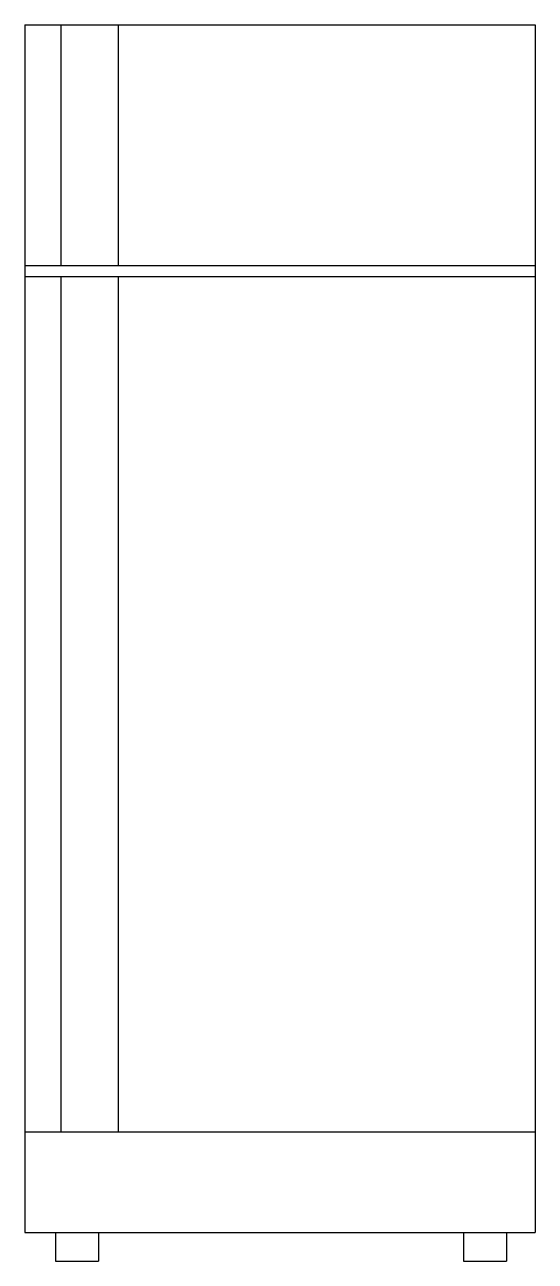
# Model space of a CAD drawing. Header units: metres. Extents: x -0.71 to 0, y -1.72 to 0.
import ezdxf

# ---------------------------------------------------------------- set-up
doc = ezdxf.new("R2010")
doc.units = ezdxf.units.M

msp = doc.modelspace()

# ---------------------------------------------------------------- linework, layer by layer
for p, q in [((-0.71, 0), (0, 0)), ((-0.71, 0), (-0.71, -1.68)), ((-0.66, 0), (-0.66, -0.335)), ((-0.58, 0), (-0.58, -0.335)), ((0, 0), (0, -1.68)), ((-0.71, -0.335), (0, -0.335)), ((-0.71, -0.35), (0, -0.35)), ((-0.71, -0.35), (0, -0.35)), ((-0.66, -0.35), (-0.66, -1.54)), ((-0.58, -0.35), (-0.58, -1.54)), ((-0.71, -1.54), (0, -1.54)), ((-0.71, -1.68), (0, -1.68)), ((-0.6674, -1.68), (-0.6674, -1.72)), ((-0.6074, -1.68), (-0.6074, -1.72)), ((-0.1, -1.68), (-0.1, -1.72)), ((-0.04, -1.68), (-0.04, -1.72)), ((-0.6674, -1.72), (-0.6074, -1.72)), ((-0.1, -1.72), (-0.04, -1.72))]:
    msp.add_line(p, q)

doc.saveas('drawing.dxf')
